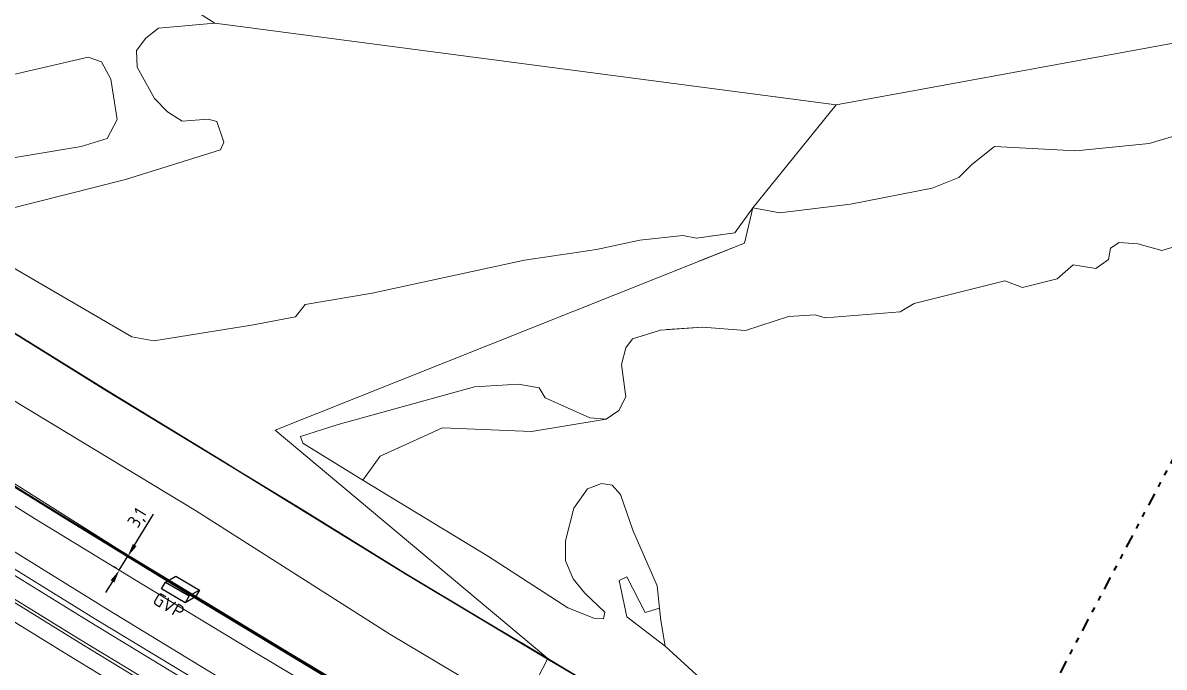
# Model space of a CAD drawing. Header units: metres. Extents: x 112942 to 118371, y 496117 to 499046.
# Drawn here: x 114345.4 to 114562.6, y 498084.4 to 498207 of the extents above; entities that cross this region are included whole.
import ezdxf
from ezdxf.enums import TextEntityAlignment as Align

# ---------------------------------------------------------------- set-up
doc = ezdxf.new("R2010")
doc.units = ezdxf.units.M
doc.linetypes.add('AL-TEKENBLADGRENS', pattern=[11.5, 2.5, -1.5, 1, -1.5, 1, -1.5, 2.5])
for name, color, linetype, lineweight in [('B-WE-OG-TOPOKAART-G', 253, 'Continuous', 18), ('N-WE-KL-DATA-T18', 1, 'Continuous', 18), ('N-WE-KL-DATA-T25', 7, 'Continuous', 25), ('N-WE-KL-DATA_GLASVEZEL-G', 90, 'KL-GLASVEZEL-N', 35), ('N-WE-KL-DATA_GLASVEZEL-M', 7, 'Continuous', 18), ('N-WE-KL-DATA_GLASVEZEL_KAST_PUTKAST-S', 90, 'Continuous', 25), ('X-XX-AL-TEKENBLADGRENS-G', 7, 'AL-TEKENBLADGRENS', 35)]:
    doc.layers.add(name, color=color, linetype=linetype, lineweight=lineweight)
doc.styles.add('ISO', font='isocp.shx')
doc.styles.add('NLCS-ISO', font='NLCS-ISO.ttf')
doc.linetypes.add('KL-GLASVEZEL-N', pattern='A,4,-1,[101,NLCS.SHX,S=0.5,R=0,X=0,Y=0],-1,4,-1,["G",Standard,S=1,R=0,X=-0.25,Y=-0.5],-1.5', length=12.5)
doc.dimstyles.new('ISO', dxfattribs={"dimtxt": 2.5, "dimasz": 2.5, "dimexe": 1.25, "dimexo": 0.625, "dimtad": 1, "dimtxsty": 'ISO', "dimcen": 2.5, "dimadec": 0, "dimazin": 0, "dimtfac": 1, "dimtmove": 0, "dimatfit": 3, "dimfxl": 1, "dimarcsym": 0})

# ---------------------------------------------------------------- blocks, each defined once
blk = doc.blocks.new('*D54')
at = {"layer": 'Defpoints', "color": 0, "transparency": 16777216}
for p in [(114365.41, 498105.47), (114365.41, 498105.47), (114363.79, 498102.83)]:
    blk.add_point(p, dxfattribs=at)
at = {"layer": 'N-WE-KL-DATA_GLASVEZEL-M', "color": 0, "lineweight": -2, "transparency": 16777216}
for p, q in [((114366.71, 498107.61), (114370.3, 498113.47)), ((114364.88, 498105.8), (114364.34, 498106.12)), ((114363.79, 498102.83), (114365.41, 498105.47)), ((114363.26, 498103.15), (114362.73, 498103.48)), ((114362.49, 498100.69), (114361.19, 498098.56))]:
    blk.add_line(p, q, dxfattribs=at)
at = {"layer": 'N-WE-KL-DATA_GLASVEZEL-M', "color": 0, "transparency": 16777216}
for points in [[(114366.36, 498107.82), (114367.07, 498107.39), (114365.41, 498105.47)], [(114362.13, 498100.91), (114362.85, 498100.48), (114363.79, 498102.83)]]:
    blk.add_solid(points, dxfattribs=at)
at = {"layer": 'N-WE-KL-DATA_GLASVEZEL-M', "color": 0, "transparency": 16777216, "insert": (114367.4, 498112.68), "char_height": 2.5, "attachment_point": 5, "rotation": 58.5641, "style": 'ISO'}
blk.add_mtext('3,1', dxfattribs=at)
blk = doc.blocks.new('SKL-DATA_GLASVEZEL_GLASVEZELKABELPUT_RECHTHOEKIG')
at = {"color": 0, "linetype": 'ByBlock'}
for points in [[(-3.2, -0.97), (-2.07, 0.97), (3.18, 0.97), (2.05, -0.97)], [(3.18, 0.97), (3.18, -0.53), (2.05, -2.47)], [(-3.2, -0.97), (2.05, -0.97), (2.05, -2.47), (-3.2, -2.47), (-3.2, -0.97)]]:
    blk.add_lwpolyline(points, dxfattribs=at)
at = {"layer": 'N-WE-KL-DATA-T18', "linetype": 'ByBlock', "style": 'NLCS-ISO', "flags": 1}
for tag, p in [('OMSCHRIJVING_LEGENDA', (-0.01, -8.43)), ('LOCATIE', (-0.01, -12.22)), ('TYPE_HANDHOLE', (-0.01, -16)), ('TYPE_GCO', (-0.01, -19.78)), ('BPS-CODERING', (-0.01, -23.57)), ('POSITIE_X', (-0.01, -27.35)), ('POSITIE_Y', (-0.01, -31.14)), ('OVERIGE_OPMERKING(EN)_1', (-0.01, -34.92)), ('OVERIGE_OPMERKING(EN)_2', (-0.01, -38.71))]:
    blk.add_attdef(tag, p, '', height=1.8, dxfattribs=at)
at = {"layer": 'N-WE-KL-DATA-T25', "linetype": 'ByBlock', "style": 'NLCS-ISO'}
blk.add_attdef('TYPE_SYMBOOL', text='', height=2.5, dxfattribs=at).set_placement((15.9, -0.24), align=Align.MIDDLE_CENTER)

msp = doc.modelspace()

# ---------------------------------------------------------------- linework, layer by layer
at = {"layer": 'B-WE-OG-TOPOKAART-G'}
for points in [[(114652.704, 498202.195, -0.685), (114650.765, 498203.546, -0.656), (114648.755, 498203.991, -0.656), (114644.238, 498203.526, -0.708), (114632.564, 498201.066, -0.939), (114624.553, 498197.167, -0.945), (114601.234, 498193.538, -0.945), (114582.995, 498190.765, -0.945), (114572.047, 498187.657, -0.925), (114559.764, 498183.995, -0.916), (114545.78, 498182.579, -0.922), (114530.35, 498183.398, -1.02), (114526.027, 498179.983, -0.913), (114523.518, 498177.549, -0.913), (114518.501, 498175.473, -0.939), (114502.903, 498172.476, -0.939), (114489.497, 498170.799, -0.922), (114484.362, 498171.75, -0.986), (114500.177, 498191.358, -1.068), (114516.565, 498194.354, -1.067), (114572.315, 498204.545, -1.063), (114667.351, 498230.723, -0.83), (114670.018, 498215.993, -0.567), (114652.704, 498202.195, -0.685)], [(114652.704, 498202.195, -0.685), (114650.765, 498203.546, -0.656), (114648.755, 498203.991, -0.656), (114644.238, 498203.526, -0.708), (114632.564, 498201.066, -0.939), (114624.553, 498197.167, -0.945), (114601.234, 498193.538, -0.945), (114582.995, 498190.765, -0.945), (114572.047, 498187.657, -0.925), (114559.764, 498183.995, -0.916), (114545.78, 498182.579, -0.922), (114530.35, 498183.398, -1.02), (114526.027, 498179.983, -0.913), (114523.518, 498177.549, -0.913), (114518.501, 498175.473, -0.939), (114502.903, 498172.476, -0.939), (114489.497, 498170.799, -0.922), (114484.362, 498171.75, -0.986), (114500.177, 498191.358, -1.068), (114516.565, 498194.354, -1.067), (114572.315, 498204.545, -1.063), (114667.351, 498230.723, -0.83), (114670.018, 498215.993, -0.567), (114652.704, 498202.195, -0.685)], [(114344.336, 498224.913, -0.823), (114349.516, 498227.45, -0.843), (114381.974, 498206.909, -0.857), (114371.244, 498205.956, -0.92), (114368.835, 498204.052, -0.92), (114367.082, 498201.7, -0.92), (114367.204, 498198.543, -0.92), (114370.459, 498192.564, -0.909), (114372.955, 498189.999, -0.909), (114375.747, 498188.243, -0.909), (114380.729, 498188.634, -0.909), (114382.337, 498188.177, -0.849), (114383.701, 498184.235, -0.817), (114383.064, 498182.772, -0.78), (114374.96, 498180.28, -0.766), (114364.971, 498177.126, -0.86), (114342.661, 498171.492, -0.912)], [(114568.813, 497983.977, 6.667), (114566.256, 497985.394, 6.668), (114547.13, 497995.939, 6.73), (114533.851, 498003.377, 6.671), (114515.53, 498013.651, 6.667), (114498.072, 498023.533, 6.691), (114481.042, 498033.329, 6.714), (114462.714, 498043.897, 6.718), (114449.699, 498051.512, 6.719), (114431.087, 498062.464, 6.725), (114408.873, 498075.716, 6.736), (114389.029, 498087.563, 6.736), (114368.113, 498100.178, 6.738), (114347.66, 498112.671, 6.752), (114326.872, 498125.681, 6.725), (114307.103, 498137.925, 6.741), (114286.487, 498150.603, 6.745), (114266.619, 498162.615, 6.735), (114245.341, 498175.46, 6.734), (114223.903, 498188.113, 6.737), (114203.222, 498200.22, 6.737), (114181.891, 498212.522, 6.751), (114160.322, 498224.861, 6.756)], [(114160.322, 498224.861, 6.756), (114181.891, 498212.522, 6.751), (114203.222, 498200.22, 6.737), (114223.903, 498188.113, 6.737), (114245.341, 498175.46, 6.734), (114266.619, 498162.615, 6.735), (114286.487, 498150.603, 6.745), (114307.103, 498137.925, 6.741), (114326.872, 498125.681, 6.725), (114347.66, 498112.671, 6.752), (114368.113, 498100.178, 6.738), (114389.029, 498087.563, 6.736), (114408.873, 498075.716, 6.736), (114431.087, 498062.464, 6.725), (114449.699, 498051.512, 6.719), (114462.714, 498043.897, 6.718), (114481.042, 498033.329, 6.714), (114498.072, 498023.533, 6.691), (114515.53, 498013.651, 6.667), (114533.851, 498003.377, 6.671), (114547.13, 497995.939, 6.73), (114566.256, 497985.394, 6.668), (114568.813, 497983.977, 6.667)], [(114169.703, 498224.019, 6.2), (114209.531, 498200.798, 6.183), (114215.458, 498197.237, 6.227), (114241.219, 498181.76, 6.42), (114280.264, 498158.399, 6.337), (114310.389, 498139.932, 6.353), (114335.767, 498124.318, 6.423), (114363.913, 498106.662, 6.43), (114395.287, 498087.6, 6.417), (114423.385, 498070.749, 6.307), (114434.07, 498064.385, 6.321), (114457.514, 498050.422, 6.353), (114481.708, 498035.877, 6.34), (114507.821, 498020.809, 6.503), (114519.57, 498014.603, 6.439), (114526.177, 498011.113, 6.403), (114535.233, 498006.33, 6.353)], [(114440.05, 498075.871, 0.13), (114415.28, 498090.648, 0.087), (114378.3, 498114.203, 0.017), (114327.068, 498145.127, 0.137), (114297.945, 498164.141, 0.023), (114269.457, 498180.561, 0.117), (114236.552, 498200.131, 0.203), (114221.578, 498208.678, 0.217), (114226.834, 498218.514, -0.935), (114250.334, 498204.434, -0.837), (114267.235, 498194.492, -0.94), (114291.013, 498180.162, -0.937), (114313.368, 498166.701, -0.943), (114337.551, 498151.719, -0.963), (114361.573, 498136.84, -0.933), (114383.663, 498123.364, -0.903), (114385.94, 498121.971, -0.905), (114398.319, 498114.395, -0.913), (114418.212, 498102.124, -0.917), (114432.587, 498093.499, -0.897), (114445.278, 498085.925, -0.928), (114440.05, 498075.871, 0.13)], [(114175.147, 498208.024, 6.911), (114190.129, 498199.311, 6.895), (114203.513, 498191.557, 6.905), (114221.121, 498181.162, 6.908), (114240.008, 498169.986, 6.908), (114258.256, 498159.037, 6.917), (114278.364, 498146.857, 6.942), (114299.987, 498133.601, 6.929), (114317.589, 498122.675, 6.925), (114338.089, 498109.876, 6.928), (114361.692, 498095.308, 6.928), (114380.537, 498083.794, 6.929), (114403.322, 498070.069, 6.924), (114424.639, 498057.396, 6.923), (114439.205, 498048.794, 6.916), (114458.747, 498037.364, 6.908), (114478.071, 498026.025, 6.879), (114496.982, 498014.653, 6.851), (114520.213, 498000.651, 6.873), (114538.35, 497989.956, 6.891), (114556.533, 497979.347, 6.91), (114564.536, 497974.805, 6.904)], [(114434.07, 498064.385, 6.321), (114423.385, 498070.749, 6.307), (114395.287, 498087.6, 6.417), (114363.913, 498106.662, 6.43), (114335.767, 498124.318, 6.423), (114310.389, 498139.932, 6.353), (114280.264, 498158.399, 6.337), (114241.219, 498181.76, 6.42), (114215.458, 498197.237, 6.227), (114221.578, 498208.678, 0.217), (114236.552, 498200.131, 0.203), (114269.457, 498180.561, 0.117), (114297.945, 498164.141, 0.023), (114327.068, 498145.127, 0.137), (114378.3, 498114.203, 0.017), (114415.28, 498090.648, 0.087), (114440.05, 498075.871, 0.13), (114434.07, 498064.385, 6.321)], [(114342.661, 498171.492, -0.912), (114364.971, 498177.126, -0.86), (114374.96, 498180.28, -0.766), (114383.064, 498182.772, -0.78), (114383.701, 498184.235, -0.817), (114382.337, 498188.177, -0.849), (114380.729, 498188.634, -0.909), (114375.747, 498188.243, -0.909), (114372.955, 498189.999, -0.909), (114370.459, 498192.564, -0.909), (114367.204, 498198.543, -0.92), (114367.082, 498201.7, -0.92), (114368.835, 498204.052, -0.92), (114371.244, 498205.956, -0.92), (114381.974, 498206.909, -0.857), (114500.177, 498191.358, -1.068), (114484.362, 498171.75, -0.986)], [(114563.949, 497973.545, 6.915), (114555.668, 497978.085, 6.914), (114537.227, 497988.317, 6.928), (114519.148, 497998.451, 6.902), (114495.663, 498011.825, 6.921), (114476.028, 498023.01, 6.938), (114457.662, 498033.644, 6.964), (114437.144, 498045.708, 6.982), (114423.54, 498053.677, 6.995), (114399.949, 498067.74, 7.008), (114379.408, 498080.088, 7), (114358.076, 498093.086, 7.001), (114337.054, 498106.022, 6.997), (114314.132, 498120.239, 7.005), (114294.667, 498132.284, 7.016), (114276.397, 498143.447, 7.021), (114256.188, 498155.629, 7), (114238.072, 498166.478, 6.995), (114219.347, 498177.567, 6.985), (114202.116, 498187.688, 6.981), (114185.221, 498197.502, 6.981), (114173.353, 498204.285, 6.995)], [(114564.388, 497974.487, 6.909), (114556.27, 497978.928, 6.915), (114537.89, 497989.186, 6.909), (114519.587, 497999.483, 6.891), (114496.173, 498012.676, 6.902), (114476.707, 498023.76, 6.934), (114457.894, 498034.68, 6.956), (114437.805, 498046.438, 6.974), (114423.805, 498054.694, 6.983), (114401.07, 498068.231, 6.996), (114379.925, 498081.022, 6.994), (114359.294, 498093.501, 6.988), (114337.05, 498107.22, 6.984), (114315.512, 498120.601, 6.992), (114295.004, 498133.294, 7), (114276.723, 498144.46, 7.004), (114256.746, 498156.557, 6.99), (114238.609, 498167.454, 6.979), (114220.035, 498178.428, 6.985), (114202.453, 498188.703, 6.966), (114186.228, 498198.14, 6.971), (114174.198, 498205.057, 6.974)], [(114562.326, 497970.066, 6.919), (114556.902, 497973.053, 6.924), (114539.937, 497982.463, 6.937), (114523.844, 497991.473, 6.95), (114506.241, 498001.35, 6.951), (114487.419, 498012.035, 6.933), (114469.25, 498022.44, 6.987), (114448.67, 498034.427, 7.005), (114430.013, 498045.377, 6.984), (114409.906, 498057.203, 7.017), (114391.561, 498068.176, 7.008), (114371.996, 498080.106, 7.006), (114356.107, 498089.794, 7.013), (114336.3, 498101.952, 7.005), (114318.966, 498112.661, 7.014), (114303.782, 498122.1, 7.004), (114287.259, 498132.286, 7.01), (114260.254, 498148.711, 6.996), (114240.711, 498160.433, 7), (114222.55, 498171.237, 7.009), (114204.604, 498181.776, 7.002), (114187.752, 498191.596, 6.987), (114168.705, 498202.578, 6.999)], [(114168.705, 498202.578, 6.999), (114187.752, 498191.596, 6.987), (114204.604, 498181.776, 7.002), (114222.55, 498171.237, 7.009), (114240.711, 498160.433, 7), (114260.254, 498148.711, 6.996), (114287.259, 498132.286, 7.01), (114303.782, 498122.1, 7.004), (114318.966, 498112.661, 7.014), (114336.3, 498101.952, 7.005), (114356.107, 498089.794, 7.013), (114371.996, 498080.106, 7.006), (114391.561, 498068.176, 7.008), (114409.906, 498057.203, 7.017), (114430.013, 498045.377, 6.984), (114448.67, 498034.427, 7.005), (114469.25, 498022.44, 6.987), (114487.419, 498012.035, 6.933), (114506.241, 498001.35, 6.951), (114523.844, 497991.473, 6.95), (114539.937, 497982.463, 6.937), (114556.902, 497973.053, 6.924), (114562.326, 497970.066, 6.919)], [(114321.234, 498191.916, -0.806), (114336.516, 498195.464, -0.809), (114357.889, 498200.399, -0.809), (114360.395, 498199.517, -0.809), (114362.197, 498196.225, -0.809), (114363.364, 498188.573, -0.766), (114361.494, 498184.98, -0.766), (114356.526, 498183.411, -0.766), (114338.564, 498180.436, -0.935), (114334.413, 498190.822, -0.757), (114323.263, 498188.373, -0.737), (114321.234, 498191.916, -0.806)], [(114338.564, 498180.436, -0.935), (114356.526, 498183.411, -0.766), (114361.494, 498184.98, -0.766), (114363.364, 498188.573, -0.766), (114362.197, 498196.225, -0.809), (114360.395, 498199.517, -0.809), (114357.889, 498200.399, -0.809), (114336.516, 498195.464, -0.809)], [(114488.644, 498192.875, -1.047), (114500.177, 498191.358, -1.068), (114484.362, 498171.75, -0.986)], [(114578.277, 498011.243, -1.084), (114559.778, 498021.367, -1.084), (114534.769, 498034.847, -1.084), (114510.701, 498048.204, -1.084), (114496.414, 498056.13, -1.084), (114485.218, 498062.88, -1.084), (114467.869, 498072.802, -1.084), (114462.046, 498076.19, -1.084), (114451.67, 498082.226, -1.084), (114445.329, 498086.011, -1.084), (114393.424, 498129.455, -1.084), (114482.76, 498165.063, -1.084), (114484.362, 498171.75, -0.986), (114489.497, 498170.799, -0.922), (114502.903, 498172.476, -0.939), (114518.501, 498175.473, -0.939), (114523.518, 498177.549, -0.913), (114526.027, 498179.983, -0.913), (114530.35, 498183.398, -1.02), (114545.78, 498182.579, -0.922), (114559.764, 498183.995, -0.916), (114572.047, 498187.657, -0.925)], [(114474.058, 498161.594, -1.084), (114482.76, 498165.063, -1.084), (114484.362, 498171.75, -0.986), (114489.497, 498170.799, -0.922), (114502.903, 498172.476, -0.939), (114518.501, 498175.473, -0.939), (114523.518, 498177.549, -0.913), (114526.027, 498179.983, -0.913), (114530.35, 498183.398, -1.02), (114545.78, 498182.579, -0.922), (114559.764, 498183.995, -0.916), (114572.047, 498187.657, -0.925)], [(114484.362, 498171.75, -0.986), (114480.939, 498167.025, -1.001), (114473.605, 498165.978, -0.961), (114470.997, 498166.469, -0.961), (114462.831, 498165.617, -0.961), (114454.574, 498163.805, -0.961), (114440.881, 498161.823, -0.986), (114411.905, 498155.503, -0.986), (114399.155, 498153.4, -0.986), (114397.311, 498151.022, -0.986), (114388.968, 498149.438, -0.966), (114370.364, 498146.484, -0.932), (114366.165, 498147.247, -0.912), (114342.775, 498160.87, -0.92)], [(114342.775, 498160.87, -0.92), (114366.165, 498147.247, -0.912), (114370.364, 498146.484, -0.932), (114388.968, 498149.438, -0.966), (114397.311, 498151.022, -0.986), (114399.155, 498153.4, -0.986), (114411.905, 498155.503, -0.986), (114440.881, 498161.823, -0.986), (114454.574, 498163.805, -0.961), (114462.831, 498165.617, -0.961), (114470.997, 498166.469, -0.961), (114473.605, 498165.978, -0.961), (114480.939, 498167.025, -1.001), (114484.362, 498171.75, -0.986), (114482.76, 498165.063, -1.084), (114393.424, 498129.455, -1.084), (114445.329, 498086.011, -1.084)], [(114476.28, 498166.36, -0.976), (114480.939, 498167.025, -1.001), (114484.362, 498171.75, -0.986), (114482.76, 498165.063, -1.084), (114474.058, 498161.594, -1.084)], [(114484.362, 498171.75, -0.986), (114480.939, 498167.025, -1.001), (114476.28, 498166.36, -0.976)], [(114576.851, 498168.033, -0.859), (114562.167, 498163.666, -0.87), (114557.615, 498164.913, -0.87), (114554.027, 498165.158, -0.87), (114552.407, 498164.058, -0.87), (114552.003, 498161.948, -0.87), (114549.603, 498160.194, -0.925), (114545.302, 498160.906, -0.925), (114542.227, 498158.225, -0.971), (114535.661, 498156.634, -0.971), (114532.312, 498157.888, -0.954), (114515.027, 498153.578, -0.954), (114512.375, 498151.966, -0.954), (114498.132, 498150.837, -0.954), (114496.183, 498151.397, -0.954), (114491.131, 498151.105, -0.954), (114482.963, 498148.419, -0.977), (114474.795, 498149.047, -0.928), (114466.766, 498148.508, -0.902), (114461.46, 498146.867, -0.902), (114460.148, 498145.127, -0.902), (114459.371, 498141.969, -0.902), (114460.159, 498135.839, -0.902), (114458.837, 498133.212, -0.902), (114456.411, 498131.556, -0.902), (114453.347, 498131.801, -0.887), (114444.831, 498135.603, -0.908), (114443.675, 498137.517, -0.908), (114439.731, 498138.23, -0.908), (114431.353, 498137.711, -0.908), (114405.419, 498130.576, -0.882), (114398.267, 498128.266, -0.882), (114398.733, 498126.986, -0.882), (114410.113, 498119.926, -0.792), (114434.036, 498105.439, -0.859), (114449.171, 498095.664, -0.781), (114454.114, 498093.725, -0.844), (114455.899, 498093.605, -0.844), (114456.17, 498094.82, -0.844), (114452.381, 498098.453, -0.807), (114450.174, 498101.203, -0.772), (114448.692, 498104.603, -0.838), (114448.703, 498108.402, -0.939), (114450.311, 498114.643, -0.971), (114452.892, 498118.28, -0.971), (114455.578, 498119.306, -0.971), (114457.552, 498119.013, -0.971), (114459.16, 498117.22, -0.994), (114461.48, 498110.465, -0.954), (114466.128, 498099.834, -0.939), (114466.564, 498095.618, -0.882), (114463.863, 498094.792, -0.893), (114460.397, 498101.542, -0.893), (114458.887, 498100.843, -0.893), (114460.366, 498093.946, -0.893), (114467.665, 498088.356, -0.893), (114474.363, 498082.245, -0.861)], [(114474.363, 498082.245, -0.861), (114467.665, 498088.356, -0.893), (114466.808, 498093.259, -0.85), (114466.564, 498095.618, -0.882), (114466.128, 498099.834, -0.939), (114461.48, 498110.465, -0.954), (114459.16, 498117.22, -0.994), (114457.552, 498119.013, -0.971), (114455.578, 498119.306, -0.971), (114452.892, 498118.28, -0.971), (114450.311, 498114.643, -0.971), (114448.703, 498108.402, -0.939), (114448.692, 498104.603, -0.838), (114450.174, 498101.203, -0.772), (114452.381, 498098.453, -0.807), (114456.17, 498094.82, -0.844), (114455.899, 498093.605, -0.844), (114454.114, 498093.725, -0.844), (114449.171, 498095.664, -0.781), (114434.036, 498105.439, -0.859), (114410.113, 498119.926, -0.792), (114413.458, 498124.508, -0.864), (114425.266, 498129.903, -0.864), (114442.226, 498129.189, -0.873), (114456.411, 498131.556, -0.902), (114458.837, 498133.212, -0.902), (114460.159, 498135.839, -0.902), (114459.371, 498141.969, -0.902), (114460.148, 498145.127, -0.902), (114461.46, 498146.867, -0.902), (114466.766, 498148.508, -0.902), (114474.795, 498149.047, -0.928), (114482.963, 498148.419, -0.977), (114491.131, 498151.105, -0.954), (114496.183, 498151.397, -0.954), (114498.132, 498150.837, -0.954), (114512.375, 498151.966, -0.954), (114515.027, 498153.578, -0.954), (114532.312, 498157.888, -0.954), (114535.661, 498156.634, -0.971), (114542.227, 498158.225, -0.971), (114545.302, 498160.906, -0.925), (114549.603, 498160.194, -0.925), (114552.003, 498161.948, -0.87), (114552.407, 498164.058, -0.87), (114554.027, 498165.158, -0.87), (114557.615, 498164.913, -0.87), (114562.167, 498163.666, -0.87), (114576.851, 498168.033, -0.859)], [(114467.994, 498148.59, -0.906), (114474.795, 498149.047, -0.928), (114482.963, 498148.419, -0.977), (114491.131, 498151.105, -0.954), (114496.183, 498151.397, -0.954), (114498.132, 498150.837, -0.954), (114512.375, 498151.966, -0.954), (114515.027, 498153.578, -0.954), (114532.312, 498157.888, -0.954), (114535.661, 498156.634, -0.971), (114542.227, 498158.225, -0.971), (114545.302, 498160.906, -0.925), (114549.603, 498160.194, -0.925), (114552.003, 498161.948, -0.87), (114552.407, 498164.058, -0.87), (114554.027, 498165.158, -0.87), (114557.615, 498164.913, -0.87), (114562.167, 498163.666, -0.87), (114576.851, 498168.033, -0.859)], [(114576.851, 498168.033, -0.859), (114562.167, 498163.666, -0.87), (114557.615, 498164.913, -0.87), (114554.027, 498165.158, -0.87), (114552.407, 498164.058, -0.87), (114552.003, 498161.948, -0.87), (114549.603, 498160.194, -0.925), (114545.302, 498160.906, -0.925), (114542.227, 498158.225, -0.971), (114535.661, 498156.634, -0.971), (114532.312, 498157.888, -0.954), (114515.027, 498153.578, -0.954), (114512.375, 498151.966, -0.954), (114498.132, 498150.837, -0.954), (114496.183, 498151.397, -0.954), (114491.131, 498151.105, -0.954), (114482.963, 498148.419, -0.977), (114474.795, 498149.047, -0.928), (114467.994, 498148.59, -0.906)], [(114445.278, 498085.925, -0.928), (114432.587, 498093.499, -0.897), (114418.212, 498102.124, -0.917), (114398.319, 498114.395, -0.913), (114385.94, 498121.971, -0.905), (114383.663, 498123.364, -0.903), (114361.573, 498136.84, -0.933), (114337.551, 498151.719, -0.963)], [(114337.604, 498151.804, -1.113), (114361.625, 498136.925, -1.113), (114383.715, 498123.449, -1.113), (114385.992, 498122.056, -1.113), (114398.371, 498114.48, -1.113), (114418.264, 498102.209, -1.113), (114432.638, 498093.585, -1.113), (114445.329, 498086.011, -1.084), (114445.278, 498085.925, -0.928)], [(114445.329, 498086.011, -1.084), (114432.638, 498093.585, -1.113), (114418.264, 498102.209, -1.113), (114398.371, 498114.48, -1.113), (114385.992, 498122.056, -1.113), (114383.715, 498123.449, -1.113), (114361.625, 498136.925, -1.113), (114337.604, 498151.804, -1.113)], [(114276.397, 498143.447, 7.021), (114294.667, 498132.284, 7.016), (114314.132, 498120.239, 7.005), (114337.054, 498106.022, 6.997), (114358.076, 498093.086, 7.001), (114379.408, 498080.088, 7), (114399.949, 498067.74, 7.008), (114423.54, 498053.677, 6.995), (114437.144, 498045.708, 6.982), (114457.662, 498033.644, 6.964), (114476.028, 498023.01, 6.938), (114495.663, 498011.825, 6.921), (114519.148, 497998.451, 6.902), (114537.227, 497988.317, 6.928), (114555.668, 497978.085, 6.914), (114563.949, 497973.545, 6.915)], [(114410.113, 498119.926, -0.792), (114398.733, 498126.986, -0.882), (114398.267, 498128.266, -0.882), (114405.419, 498130.576, -0.882), (114431.353, 498137.711, -0.908), (114439.731, 498138.23, -0.908), (114443.675, 498137.517, -0.908), (114444.831, 498135.603, -0.908), (114453.347, 498131.801, -0.887), (114456.411, 498131.556, -0.902), (114442.226, 498129.189, -0.873), (114425.266, 498129.903, -0.864), (114413.458, 498124.508, -0.864), (114410.113, 498119.926, -0.792)], [(114561.429, 497968.142, 6.872), (114556.249, 497970.849, 6.873), (114539.729, 497979.552, 6.871), (114522.721, 497988.58, 6.865), (114505.512, 497997.913, 6.86), (114486.388, 498008.539, 6.868), (114467.499, 498019.227, 6.905), (114447.558, 498030.667, 6.915), (114428.569, 498041.876, 6.916), (114408.916, 498053.527, 6.929), (114390.102, 498064.793, 6.937), (114370.858, 498076.429, 6.937), (114354.987, 498086.103, 6.928), (114337.547, 498096.838, 6.935), (114331.905, 498100.356, 6.935), (114328.802, 498102.55, 6.939), (114318.202, 498110.409, 6.962), (114302.455, 498122.26, 6.991)], [(114302.455, 498122.26, 6.991), (114318.727, 498112.18, 7.003), (114336.098, 498101.43, 7.001), (114356.181, 498089.088, 7.002), (114371.783, 498079.587, 7.006), (114391.442, 498067.724, 7.008), (114409.658, 498056.785, 7.018), (114429.853, 498044.801, 6.985), (114448.449, 498033.876, 6.996), (114469.13, 498021.853, 6.987), (114487.099, 498011.461, 6.937), (114506.382, 498000.323, 6.929), (114523.456, 497990.576, 6.936), (114539.839, 497981.377, 6.925), (114556.516, 497972.049, 6.905), (114561.871, 497969.09, 6.897)], [(114659.587, 498097.581, -0.85), (114657.052, 498097.45, -0.911), (114641.743, 498094.098, -0.934), (114604.881, 498086.677, -0.934), (114570.343, 498079.463, -0.937), (114528.292, 498071.477, -0.937), (114504.25, 498066.69, -0.937), (114502.023, 498066.756, -0.937), (114498.06, 498068.092, -0.939), (114480.481, 498078.101, -0.916), (114474.363, 498082.245, -0.861), (114467.665, 498088.356, -0.893), (114466.808, 498093.259, -0.85), (114466.564, 498095.618, -0.882), (114466.128, 498099.834, -0.939), (114461.48, 498110.465, -0.954), (114459.16, 498117.22, -0.994), (114457.552, 498119.013, -0.971), (114455.578, 498119.306, -0.971), (114454.07, 498118.73, -0.971)], [(114454.07, 498118.73, -0.971), (114455.578, 498119.306, -0.971), (114457.552, 498119.013, -0.971), (114459.16, 498117.22, -0.994), (114461.48, 498110.465, -0.954), (114466.128, 498099.834, -0.939), (114466.564, 498095.618, -0.882), (114463.863, 498094.792, -0.893), (114460.397, 498101.542, -0.893), (114458.887, 498100.843, -0.893), (114460.366, 498093.946, -0.893), (114467.665, 498088.356, -0.893), (114474.363, 498082.245, -0.861), (114480.481, 498078.101, -0.916), (114498.06, 498068.092, -0.939), (114502.023, 498066.756, -0.937), (114504.25, 498066.69, -0.937), (114528.292, 498071.477, -0.937), (114570.343, 498079.463, -0.937)], [(114448.7, 498107.213, -0.907), (114448.692, 498104.603, -0.838), (114450.174, 498101.203, -0.772), (114452.381, 498098.453, -0.807), (114456.17, 498094.82, -0.844), (114455.899, 498093.605, -0.844), (114454.114, 498093.725, -0.844), (114449.171, 498095.664, -0.781), (114444.67, 498098.571, -0.804)], [(114444.67, 498098.571, -0.804), (114449.171, 498095.664, -0.781), (114454.114, 498093.725, -0.844), (114455.899, 498093.605, -0.844), (114456.17, 498094.82, -0.844), (114452.381, 498098.453, -0.807), (114450.174, 498101.203, -0.772), (114448.692, 498104.603, -0.838), (114448.7, 498107.213, -0.907)], [(114467.665, 498088.356, -0.893), (114460.366, 498093.946, -0.893), (114458.887, 498100.843, -0.893), (114460.397, 498101.542, -0.893), (114463.863, 498094.792, -0.893), (114466.564, 498095.618, -0.882), (114466.808, 498093.259, -0.85), (114467.665, 498088.356, -0.893)], [(114467.665, 498088.356, -0.893), (114460.366, 498093.946, -0.893), (114458.887, 498100.843, -0.893), (114460.397, 498101.542, -0.893), (114463.863, 498094.792, -0.893), (114466.564, 498095.618, -0.882), (114466.808, 498093.259, -0.85), (114467.665, 498088.356, -0.893)], [(114440.189, 498088.962, -0.916), (114445.278, 498085.925, -0.928), (114440.05, 498075.871, 0.13)], [(114445.278, 498085.925, -0.928), (114440.189, 498088.962, -0.916)], [(114440.231, 498089.053, -1.096), (114445.329, 498086.011, -1.084), (114445.278, 498085.925, -0.928)], [(114445.329, 498086.011, -1.084), (114440.231, 498089.053, -1.096)], [(114440.642, 498089.934, -1.084), (114445.329, 498086.011, -1.084)], [(114626.388, 497998.41, -0.865), (114620.699, 497987.724, -1.095), (114612.486, 497992.31, -1.084), (114586.862, 498006.545, -1.084), (114578.277, 498011.243, -1.084), (114559.778, 498021.367, -1.084), (114534.769, 498034.847, -1.084), (114510.701, 498048.204, -1.084), (114496.414, 498056.13, -1.084), (114485.218, 498062.88, -1.084), (114467.869, 498072.802, -1.084), (114462.046, 498076.19, -1.084), (114451.67, 498082.226, -1.084), (114445.329, 498086.011, -1.084), (114440.642, 498089.934, -1.084)], [(114575.935, 497999.251, 0.107), (114560.771, 498007.721, 0.054), (114554.655, 498011.137, 0.033), (114550.67, 498013.318, 0.033), (114534.695, 498022.079, 0.028), (114528.812, 498025.306, 0.026), (114490.986, 498046.049, 0.013), (114453.613, 498067.779, 0.153), (114440.05, 498075.871, 0.13), (114445.278, 498085.925, -0.928), (114451.619, 498082.14, -0.943), (114461.996, 498076.104, -0.939), (114467.819, 498072.715, -0.937), (114485.167, 498062.794, -0.947), (114496.364, 498056.043, -0.927), (114510.652, 498048.117, -0.88), (114534.721, 498034.759, -0.903), (114559.73, 498021.279, -0.917), (114578.229, 498011.155, -0.899), (114580.824, 498009.735, -0.896)], [(114620.65, 497987.637, -0.84), (114615.557, 497977.611, 0.233), (114596.129, 497987.971, 0.177), (114560.771, 498007.721, 0.054), (114554.655, 498011.137, 0.033), (114550.67, 498013.318, 0.033), (114534.695, 498022.079, 0.028), (114528.812, 498025.306, 0.026), (114490.986, 498046.049, 0.013), (114453.613, 498067.779, 0.153), (114440.05, 498075.871, 0.13), (114445.278, 498085.925, -0.928), (114451.619, 498082.14, -0.943), (114461.996, 498076.104, -0.939), (114467.819, 498072.715, -0.937), (114485.167, 498062.794, -0.947), (114496.364, 498056.043, -0.927), (114510.652, 498048.117, -0.88), (114534.721, 498034.759, -0.903), (114559.73, 498021.279, -0.917), (114578.229, 498011.155, -0.899), (114586.814, 498006.457, -0.89), (114612.437, 497992.223, -0.84), (114620.65, 497987.637, -0.84)], [(114580.824, 498009.735, -0.896), (114578.229, 498011.155, -0.899), (114559.73, 498021.279, -0.917), (114534.721, 498034.759, -0.903), (114510.652, 498048.117, -0.88), (114496.364, 498056.043, -0.927), (114485.167, 498062.794, -0.947), (114467.819, 498072.715, -0.937), (114461.996, 498076.104, -0.939), (114451.619, 498082.14, -0.943), (114445.278, 498085.925, -0.928), (114445.329, 498086.011, -1.084), (114451.67, 498082.226, -1.084), (114462.046, 498076.19, -1.084), (114467.869, 498072.802, -1.084), (114485.218, 498062.88, -1.084), (114496.414, 498056.13, -1.084), (114510.701, 498048.204, -1.084), (114534.769, 498034.847, -1.084), (114559.778, 498021.367, -1.084), (114578.277, 498011.243, -1.084), (114580.867, 498009.826, -1.084)], [(114578.229, 498011.155, -0.899), (114559.73, 498021.279, -0.917), (114534.721, 498034.759, -0.903), (114510.652, 498048.117, -0.88), (114496.364, 498056.043, -0.927), (114485.167, 498062.794, -0.947), (114467.819, 498072.715, -0.937), (114461.996, 498076.104, -0.939), (114451.619, 498082.14, -0.943), (114445.278, 498085.925, -0.928), (114445.329, 498086.011, -1.084), (114451.67, 498082.226, -1.084), (114462.046, 498076.19, -1.084), (114467.869, 498072.802, -1.084), (114485.218, 498062.88, -1.084), (114496.414, 498056.13, -1.084), (114510.701, 498048.204, -1.084), (114534.769, 498034.847, -1.084), (114559.778, 498021.367, -1.084), (114578.277, 498011.243, -1.084)]]:
    msp.add_polyline3d(points, dxfattribs=at)
at = {"layer": 'N-WE-KL-DATA_GLASVEZEL-G', "flags": 128}
msp.add_lwpolyline([(113099.712, 499014.37), (113099.44, 499003.59), (113099.499, 498999.792), (113099.804, 498996.137), (113099.53, 498968.354), (113099.566, 498951.056), (113099.476, 498942.658), (113099.726, 498939.408), (113100.155, 498937.952), (113101.157, 498935.413), (113102.32, 498932.796), (113103.399, 498931.465), (113105.433, 498929.886), (113106.674, 498929.14), (113108.587, 498928.742), (113115.604, 498928.288), (113129.599, 498927.262), (113152.277, 498925.63), (113152.278, 498925.63), (113175.725, 498923.657), (113198.974, 498921.279), (113220.698, 498917.529), (113241.314, 498911.718), (113259.89, 498904.498), (113281.526, 498893.155), (113301.308, 498879.664), (113319.784, 498863.537), (113333.555, 498848.523), (113341.231, 498838.155), (113343.813, 498834.565), (113349.506, 498825.765), (113354.73, 498816.673), (113359.468, 498807.319), (113363.708, 498797.729), (113367.618, 498787.457), (113368.69, 498784.539), (113369.84, 498781.239), (113370.932, 498777.919), (113371.966, 498774.58), (113372.942, 498771.223), (113373.858, 498767.849), (113374.715, 498764.461), (113375.512, 498761.057), (113376.249, 498757.641), (113376.904, 498754.201), (113377.495, 498750.762), (113378.051, 498747.312), (113378.547, 498743.858), (113378.751, 498742.291), (113379.096, 498739.399), (113379.409, 498736.448), (113379.688, 498733.512), (113379.978, 498730.104), (113380.237, 498726.718), (113380.477, 498723.355), (113380.731, 498719.632), (113381.013, 498716.6), (113381.313, 498713.488), (113381.645, 498710.241), (113382.004, 498707.026), (113382.398, 498703.847), (113382.864, 498700.521), (113383.288, 498697.357), (113383.734, 498694.396), (113384.26, 498691.285), (113384.844, 498688.186), (113385.484, 498685.098), (113386.182, 498682.023), (113386.937, 498678.961), (113387.748, 498675.913), (113388.615, 498672.881), (113389.539, 498669.866), (113390.518, 498666.868), (113391.552, 498663.889), (113392.642, 498660.93), (113393.786, 498657.991), (113394.984, 498655.073), (113396.236, 498652.179), (113397.542, 498649.308), (113398.9, 498646.462), (113400.311, 498643.642), (113401.774, 498640.848), (113403.288, 498638.082), (113404.854, 498635.344), (113406.469, 498632.635), (113408.135, 498629.958), (113409.85, 498627.311), (113411.614, 498624.697), (113413.425, 498622.115), (113415.285, 498619.568), (113417.191, 498617.056), (113419.143, 498614.579), (113421.141, 498612.139), (113423.183, 498609.736), (113425.27, 498607.372), (113427.401, 498605.046), (113429.574, 498602.761), (113431.788, 498600.516), (113434.044, 498598.312), (113436.344, 498596.148), (113437.799, 498594.819), (113441.055, 498591.955), (113443.465, 498589.927), (113445.915, 498587.941), (113448.402, 498586.001), (113450.924, 498584.108), (113453.48, 498582.262), (113456.07, 498580.463), (113458.734, 498578.718), (113461.177, 498577.178), (113463.659, 498575.644), (113466.184, 498574.143), (113469.543, 498572.148), (113472.314, 498570.568), (113475.129, 498569.013), (113477.98, 498567.48), (113480.865, 498565.962), (113483.778, 498564.454), (113489.504, 498561.531), (113492.64, 498560.008), (113501.635, 498555.639), (113510.63, 498551.27), (113519.626, 498546.901), (113528.621, 498542.532), (113537.616, 498538.163), (113546.611, 498533.794), (113555.593, 498529.431), (113560.418, 498527.154), (113579.63, 498518.055), (113601.833, 498507.934), (113627.27, 498496.378), (113627.896, 498496.699), (113651.209, 498486.151), (113674.376, 498475.686), (113700.62, 498463.505), (113723.402, 498452.851), (113747.607, 498441.92), (113826.936, 498407.232), (113831.96, 498404.555), (113856.291, 498390.206), (113876.281, 498378.09), (113881.116, 498375.349), (113901.444, 498365.312), (113923.487, 498354.345), (113947.094, 498342.456), (113969.922, 498330.857), (113998.595, 498316.097), (114017.505, 498306.229), (114042.278, 498293.06), (114066.728, 498280.02), (114090.418, 498267.163), (114113.179, 498254.611), (114113.179, 498254.611), (114136.142, 498241.86), (114161.935, 498227.268), (114186.026, 498213.509), (114206.354, 498201.808), (114231.746, 498186.946), (114255.923, 498172.65), (114282.573, 498156.533), (114306.156, 498142.09), (114330.404, 498127.051), (114353.649, 498112.661), (114377.173, 498098.282), (114400.39, 498084.264), (114400.39, 498084.264), (114400.39, 498084.264), (114424.381, 498069.86), (114447.304, 498056.342), (114471.846, 498042.035), (114494.618, 498028.886), (114509.723, 498020.344), (114519.828, 498014.63), (114532.295, 498007.637), (114547.431, 497999.207), (114554.569, 497995.219), (114561.698, 497991.236), (114576.34, 497983.145), (114594.008, 497973.536), (114612.78, 497963.411), (114629.357, 497954.521), (114637.087, 497950.389), (114659.016, 497938.907), (114663.476, 497936.6), (114670.112, 497933.227), (114681.314, 497927.562), (114688.002, 497924.245), (114688.002, 497924.245), (114699.381, 497918.468), (114713.724, 497911.12), (114722.775, 497906.57), (114739.305, 497898.205), (114758.236, 497888.959), (114781.307, 497877.636), (114789.929, 497873.442), (114806.071, 497865.567), (114820.247, 497858.793), (114832.07, 497853.143), (114839.35, 497849.661), (114859.114, 497839.161), (114859.834, 497838.808), (114861.029, 497838.223), (114918.608, 497811.949), (114920.617, 497810.991), (114927.641, 497808.928), (114945.501, 497801.09), (114955.15, 497796.805), (114965.848, 497790.973), (114978.069, 497784.16), (114993.439, 497777.439), (115009.534, 497770.42), (115024.846, 497763.803), (115042.759, 497756.185), (115061.558, 497748.294), (115077.255, 497741.973), (115077.779, 497741.733), (115092.907, 497735.4), (115110.354, 497728.204), (115119.312, 497724.566), (115128.235, 497737.264), (115131.2, 497735.069), (115137.069, 497730.88), (115143.723, 497726.432), (115148.029, 497723.754), (115152.972, 497720.979), (115157.087, 497718.73), (115164.692, 497714.92), (115172.898, 497710.903), (115184.421, 497705.42), (115193.888, 497701.085), (115205.145, 497695.936), (115213.536, 497692.157), (115219.93, 497689.177), (115224.911, 497687.06), (115232.819, 497683.83), (115236.05, 497682.537), (115239.06, 497681.366), (115251.825, 497676.544), (115276.956, 497667.151), (115291.756, 497661.561), (115301.108, 497658.029), (115320.058, 497650.863), (115338.866, 497643.693), (115343.986, 497641.686), (115350.871, 497638.768), (115360.275, 497634.799), (115365.004, 497632.73), (115366.013, 497632.289), (115368.097, 497631.377), (115378.556, 497626.904), (115381.75, 497621.432), (115390.867, 497617.898), (115409.483, 497610.935), (115429.461, 497603.463), (115472.724, 497587.274), (115509.337, 497573.467), (115554.049, 497556.742), (115598.687, 497540.018), (115647.817, 497521.572), (115674.818, 497511.419), (115678.607, 497521.062), (115684.944, 497518.686), (115735.335, 497499.843), (115749.331, 497494.619), (115760.346, 497490.443), (115766.452, 497487.922), (115783.719, 497479.9), (115812.497, 497466.388), (115840.452, 497453.266), (115858.018, 497445.157), (115866.741, 497441.75), (115868.95, 497447.502), (115869.315, 497448.433, -0.1086482), (116037.119, 497385.881), (116033.732, 497377.249), (116036.858, 497376.155), (116055.709, 497369.801), (116070.22, 497365.032), (116083.866, 497360.782), (116098.486, 497356.612), (116108.822, 497353.737), (116119.993, 497350.693), (116139.214, 497345.83), (116156.574, 497341.763), (116175.357, 497337.731), (116192.155, 497334.492), (116209.518, 497331.394), (116229.215, 497328.132), (116252.122, 497324.636), (116273.129, 497321.579), (116294.892, 497318.468), (116318.004, 497315.13), (116350.283, 497310.51), (116375.702, 497308.929), (116382.507, 497308.552), (116391.295, 497307.551), (116394.42, 497307.113), (116414.484, 497304.356), (116428.189, 497302.486), (116446.786, 497300.064), (116447.908, 497300.203), (116465.238, 497297.672), (116484.7, 497295.014), (116499.765, 497292.854), (116518.539, 497290.195), (116530.143, 497288.552), (116530.143, 497288.552), (116543.156, 497286.449), (116557.771, 497284.095), (116583.542, 497280.464), (116599.888, 497278.119), (116603.095, 497277.66), (116619.573, 497275.303), (116621.152, 497275.082), (116633.544, 497273.341), (116633.545, 497273.341), (116653.547, 497270.317), (116671.848, 497267.597), (116690.341, 497264.969), (116706.459, 497262.623), (116729, 497259.366), (116746.183, 497256.921), (116746.184, 497256.921), (116763.721, 497254.622), (116779.247, 497252.629), (116791.531, 497250.928), (116804.353, 497248.974), (116819.991, 497246.579), (116821.942, 497246.281), (116839.124, 497243.442), (116854.06, 497240.888), (116866.134, 497238.738), (116881.205, 497235.958), (116895.36, 497233.221), (116911.178, 497229.829), (116922.465, 497227.404), (116928.773, 497226.001), (116935.648, 497224.384), (116950.836, 497220.819), (116958.714, 497218.906), (116965.477, 497217.317), (116970.562, 497216.021), (116987.366, 497211.877), (117002.705, 497207.462), (117002.705, 497207.462), (117026.556, 497200.667), (117041.28, 497196.413), (117055.76, 497192.029), (117063.582, 497189.546), (117071.053, 497187.195), (117080.69, 497184.04), (117093.272, 497179.894), (117102.488, 497176.852), (117114.903, 497172.605), (117124.555, 497169.23), (117134.115, 497165.827), (117143.269, 497162.513), (117150.342, 497159.896), (117159.785, 497156.382), (117168.774, 497152.871), (117182.119, 497147.629), (117192.881, 497143.365), (117204.198, 497138.799), (117217.184, 497133.348), (117226.157, 497129.506), (117239.846, 497123.574), (117253.21, 497117.561), (117269.955, 497109.886), (117278.809, 497105.935), (117302.805, 497094.576), (117323.216, 497084.391), (117346.155, 497072.511), (117363.367, 497063.365), (117378.148, 497055.442), (117384.742, 497052.043), (117399.04, 497044.254), (117409.51, 497038.487), (117420.5, 497032.438), (117432.495, 497025.833), (117444.112, 497019.348), (117453.997, 497013.779), (117460.381, 497010.106), (117462.6, 497008.829), (117467.424, 497005.984), (117473.009, 497002.315), (117482.442, 496995.949), (117488.683, 496991.858), (117493.711, 496988.515), (117505.616, 496980.429), (117514.441, 496974.41), (117525.05, 496967.096), (117535.796, 496959.485), (117547.23, 496951.267), (117557.585, 496943.711), (117574.725, 496930.877), (117584.774, 496923.248), (117592.054, 496917.522), (117597.844, 496912.957), (117613.512, 496900.322), (117621.06, 496894.333), (117626.229, 496889.908), (117630.809, 496885.962), (117636.101, 496880.593), (117685.655, 496838.529), (117692.098, 496833.912), (117696.353, 496830.657), (117701.07, 496827.085), (117706.802, 496822.941), (117710.585, 496820.306), (117715.134, 496817.45), (117719.576, 496814.837), (117722.919, 496812.983), (117718.587, 496804.541), (117720.016, 496802.775), (117728.12, 496798.196), (117740.789, 496785.864), (117748.266, 496778.386), (117756.127, 496770.477), (117770.21, 496756.008), (117775.046, 496747.786), (117803.816, 496716.504), (117807.167, 496716.328), (117813.787, 496708.903), (117815.669, 496706.776), (117792.341, 496684.844), (117796.417, 496680.267), (117805.765, 496669.56), (117810.369, 496664.123), (117816.572, 496656.462), (117820.684, 496651.328), (117828.744, 496641.238), (117838.669, 496628.681), (117849.95, 496614.025), (117862.38, 496598.118, -0.4142136), (117862.164, 496596.364), (117861.342, 496595.721, 0.4038997), (117861.1, 496594.002), (117896.691, 496544.976), (117898.377, 496542.654), (117901.058, 496544.599), (117910.823, 496530.799), (117912.397, 496528.613), (117919.735, 496517.522), (117924.034, 496510.821), (117926.852, 496506.352), (117929.449, 496501.812), (117931.551, 496497.719), (117932.901, 496494.763), (117933.935, 496492.403), (117934.954, 496489.973), (117935.883, 496487.497), (117936.745, 496485.072), (117937.542, 496482.62), (117938.237, 496480.116), (117938.515, 496478.903), (117939.155, 496478.359), (117960.435, 496460.288), (117970.788, 496447.015), (117978.262, 496436.696), (117997.148, 496409), (118016.891, 496379.416), (118034.954, 496351.955), (118044.736, 496336.863), (118041.01, 496334.447), (118041.587, 496333.505), (118042.91, 496333.206), (118069.408, 496350.361), (118089.138, 496359.544), (118098.753, 496366.148), (118097.882, 496367.416), (118095.05, 496369.546), (118086.345, 496370.643)], format="xyb", dxfattribs=at)
at = {"layer": 'X-XX-AL-TEKENBLADGRENS-G'}
msp.add_line((114303.426, 497629.639), (114647.076, 498280.787), dxfattribs=at)
at = {"layer": 'X-XX-AL-TEKENBLADGRENS-G', "flags": 128}
msp.add_lwpolyline([(114303.426, 497629.639), (114647.076, 498280.787)], dxfattribs=at)

# ---------------------------------------------------------------- block references
at = {"layer": 'N-WE-KL-DATA_GLASVEZEL_KAST_PUTKAST-S'}
ref = msp.add_blockref('SKL-DATA_GLASVEZEL_GLASVEZELKABELPUT_RECHTHOEKIG', (114375.833, 498099.798), dxfattribs=dict(at, rotation=329.6898061067625))
ref.add_attrib('TYPE_SYMBOOL', 'GVP', dxfattribs={"layer": 'N-WE-KL-DATA-T25', "linetype": 'ByBlock', "height": 2.5, "rotation": 329.68981, "style": 'NLCS-ISO'}).set_placement((114373.212, 498096.141), align=Align.MIDDLE_CENTER)

# ---------------------------------------------------------------- dimensions: what is measured, and where the dimension line sits
at = {"layer": 'N-WE-KL-DATA_GLASVEZEL-M'}
dim = msp.add_aligned_dim(p1=(114363.794, 498102.827), p2=(114365.411, 498105.472), distance=0, dimstyle='ISO', dxfattribs=at)
dim.commit()
dim.dimension.update_dxf_attribs({"geometry": '*D54', "text_midpoint": (114367.4, 498112.68)})

doc.saveas('drawing.dxf')
